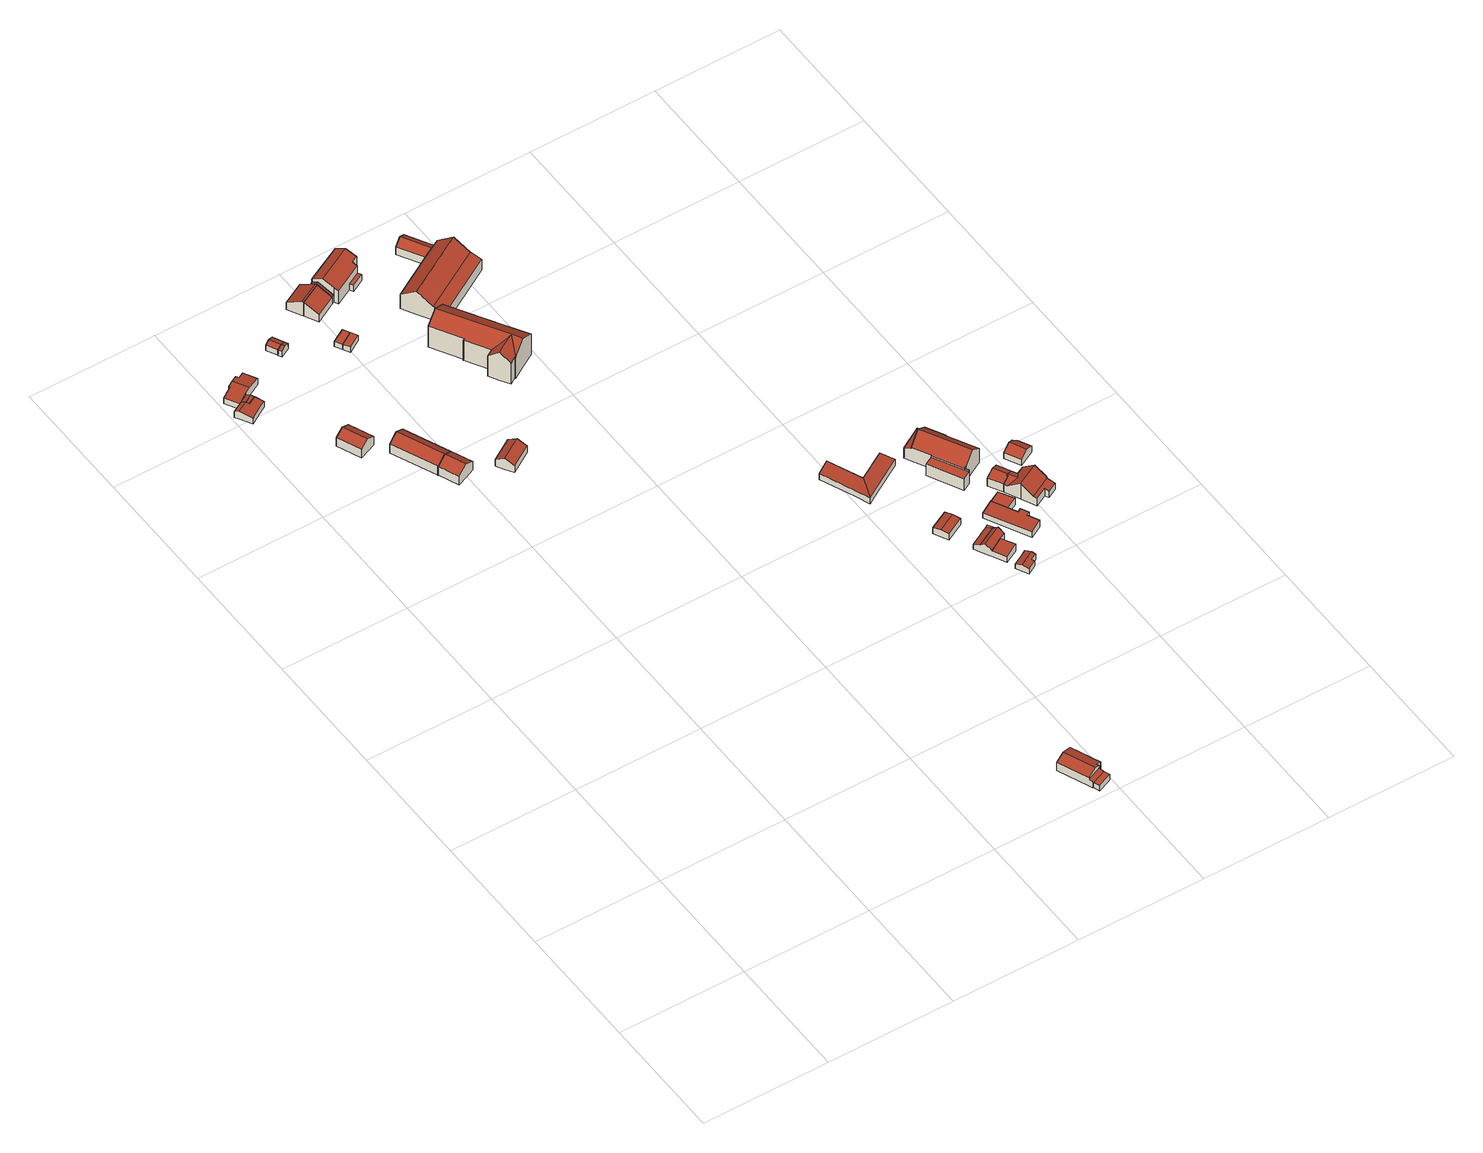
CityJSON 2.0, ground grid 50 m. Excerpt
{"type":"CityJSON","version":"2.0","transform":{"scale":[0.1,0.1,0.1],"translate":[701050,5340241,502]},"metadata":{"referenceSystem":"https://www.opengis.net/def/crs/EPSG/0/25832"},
"CityObjects":{
"building1":{"type":"Building","attributes":{"Gemeindeschluessel":"09184112","HoeheDach":"507.000","HoeheGrund":"503.490","Methode":"2000","NiedrigsteTraufeDesGebaeudes":"506.224","Geometrietyp2DReferenz":"3000","function":"31001_2000","roofType":"3100","measuredHeight":3.51},"geometry":[{"type":"Solid","lod":"2","boundaries":[[[[0,1,2,3,4,5]],[[6,7,8,9,10,11,4,3,2,12,13]],[[14,15,10,9]],[[1,16,12,2]],[[17,16,1,0,5,18,19,20]],[[5,4,11,10,15,18]],[[6,20,19,21,8,7]],[[18,15,14,21,19]],[[13,12,16,17,20,6]],[[21,14,9,8]]]],"semantics":{"surfaces":[{"type":"WallSurface"},{"type":"GroundSurface"},{"type":"RoofSurface","Dachneigung":"81.286","Dachorientierung":"150.487","Flaeche":"39.393","Z_MAX":"3.510","Z_MAX_ASL":"507.000","Z_MIN":"2.734","Z_MIN_ASL":"506.224"},{"type":"RoofSurface","Dachneigung":"69.631","Dachorientierung":"330.844","Flaeche":"9.308","Z_MAX":"3.510","Z_MAX_ASL":"507.000","Z_MIN":"2.807","Z_MIN_ASL":"506.297"}],"values":[[0,1,0,0,2,0,0,3,0,0]]}}]},
"building2":{"type":"Building","attributes":{"Gemeindeschluessel":"09184112","HoeheDach":"507.000","HoeheGrund":"503.500","Methode":"2000","NiedrigsteTraufeDesGebaeudes":"506.298","Geometrietyp2DReferenz":"3000","function":"51009_1610","roofType":"3100","measuredHeight":3.5},"geometry":[{"type":"Solid","lod":"2","boundaries":[[[[22,23,15,18]],[[23,22,1,2,24]],[[15,23,24,10]],[[25,18,15,10,26]],[[1,22,18,25]],[[1,25,26,2]],[[2,26,10,24]]]],"semantics":{"surfaces":[{"type":"RoofSurface","Dachneigung":"69.590","Dachorientierung":"330.492","Flaeche":"7.161","Z_MAX":"3.500","Z_MAX_ASL":"507.000","Z_MIN":"2.798","Z_MIN_ASL":"506.298"},{"type":"WallSurface"},{"type":"RoofSurface","Dachneigung":"80.491","Dachorientierung":"150.506","Flaeche":"4.680","Z_MAX":"3.500","Z_MAX_ASL":"507.000","Z_MIN":"3.278","Z_MIN_ASL":"506.778"},{"type":"GroundSurface"}],"values":[[0,1,1,1,2,1,3]]}}]},
"building3":{"type":"Building","attributes":{"Gemeindeschluessel":"09184112","HoeheDach":"507.250","HoeheGrund":"503.440","Methode":"2000","NiedrigsteTraufeDesGebaeudes":"506.029","Geometrietyp2DReferenz":"3000","function":"31001_2000","roofType":"3100","measuredHeight":3.81},"geometry":[{"type":"Solid","lod":"2","boundaries":[[[[27,28,29,30,31,32]],[[33,29,28,34]],[[29,33,35,36,37,30]],[[38,31,30,37,39,40,41,42]],[[38,42,43,44]],[[40,39,45,46]],[[37,36,47,48,45,39]],[[35,33,34,49]],[[41,40,46,50]],[[31,38,44,32]],[[32,44,43,50,46,45,48,47,49,34,28,27]],[[36,35,49,47]],[[42,41,50,43]]]],"semantics":{"surfaces":[{"type":"WallSurface"},{"type":"RoofSurface","Dachneigung":"80.390","Dachorientierung":"60.743","Flaeche":"34.858","Z_MAX":"3.810","Z_MAX_ASL":"507.250","Z_MIN":"2.845","Z_MIN_ASL":"506.285"},{"type":"RoofSurface","Dachneigung":"80.394","Dachorientierung":"240.722","Flaeche":"45.531","Z_MAX":"3.810","Z_MAX_ASL":"507.250","Z_MIN":"2.589","Z_MIN_ASL":"506.029"},{"type":"GroundSurface"}],"values":[[0,0,1,2,0,0,0,0,0,0,3,0,0]]}}]},
"building4":{"type":"Building","attributes":{"Gemeindeschluessel":"09184112","HoeheDach":"509.741","HoeheGrund":"503.780","Methode":"1000","NiedrigsteTraufeDesGebaeudes":"507.865","Geometrietyp2DReferenz":"3000","function":"31001_2000","roofType":"3100","measuredHeight":5.96},"geometry":[{"type":"Solid","lod":"2","boundaries":[[[[51,52,53,54]],[[54,53,55,56,57,58]],[[59,60,56,55,53,52]],[[61,60,59,62]],[[60,61,57,56]],[[58,57,61,62,51,54]],[[62,59,52,51]]]],"semantics":{"surfaces":[{"type":"WallSurface"},{"type":"GroundSurface"},{"type":"RoofSurface","Dachneigung":"62.174","Dachorientierung":"66.926","Flaeche":"40.491","Z_MAX":"5.961","Z_MAX_ASL":"509.741","Z_MIN":"4.085","Z_MIN_ASL":"507.865"},{"type":"RoofSurface","Dachneigung":"62.178","Dachorientierung":"246.929","Flaeche":"40.491","Z_MAX":"5.961","Z_MAX_ASL":"509.741","Z_MIN":"4.088","Z_MIN_ASL":"507.868"}],"values":[[0,1,0,2,0,0,3]]}}]},
"building5":{"type":"Building","attributes":{"Gemeindeschluessel":"09184112","HoeheDach":"510.353","HoeheGrund":"503.740","Methode":"1000","NiedrigsteTraufeDesGebaeudes":"507.998","Geometrietyp2DReferenz":"3000","function":"31001_2000","roofType":"3100","measuredHeight":6.61},"geometry":[{"type":"Solid","lod":"2","boundaries":[[[[63,64,65,66]],[[64,63,67,68]],[[69,70,71,72]],[[73,65,64,68,74,75]],[[74,76,77,75]],[[67,63,66,78,71,70]],[[76,69,72,77]],[[75,77,72,71,78,66,65,73]],[[76,74,68,67,70,69]]]],"semantics":{"surfaces":[{"type":"WallSurface"},{"type":"RoofSurface","Dachneigung":"59.938","Dachorientierung":"66.435","Flaeche":"89.053","Z_MAX":"6.613","Z_MAX_ASL":"510.353","Z_MIN":"4.268","Z_MIN_ASL":"508.008"},{"type":"GroundSurface"},{"type":"RoofSurface","Dachneigung":"59.939","Dachorientierung":"246.431","Flaeche":"87.755","Z_MAX":"6.613","Z_MAX_ASL":"510.353","Z_MIN":"4.258","Z_MIN_ASL":"507.998"}],"values":[[0,1,0,0,0,0,0,2,3]]}}]},
"building6":{"type":"Building","attributes":{"Gemeindeschluessel":"09184112","HoeheDach":"510.368","HoeheGrund":"503.950","Methode":"1000","NiedrigsteTraufeDesGebaeudes":"507.959","Geometrietyp2DReferenz":"3000","function":"31001_9998","roofType":"3100","measuredHeight":6.42},"geometry":[{"type":"Solid","lod":"2","boundaries":[[[[79,80,64,68,81]],[[82,83,79,81,84,85]],[[64,80,86,87]],[[68,64,87,88,89,74]],[[81,68,74,84]],[[80,79,83,86]],[[84,74,89,85]],[[85,89,88,87,86,83,82]]]],"semantics":{"surfaces":[{"type":"RoofSurface","Dachneigung":"59.597","Dachorientierung":"66.510","Flaeche":"40.103","Z_MAX":"6.418","Z_MAX_ASL":"510.368","Z_MIN":"4.009","Z_MIN_ASL":"507.959"},{"type":"WallSurface"},{"type":"RoofSurface","Dachneigung":"59.589","Dachorientierung":"246.514","Flaeche":"40.029","Z_MAX":"6.418","Z_MAX_ASL":"510.368","Z_MIN":"4.025","Z_MIN_ASL":"507.975"},{"type":"GroundSurface"}],"values":[[0,1,1,1,2,1,1,3]]}}]},
"building7":{"type":"Building","attributes":{"Gemeindeschluessel":"09184112","HoeheDach":"507.149","HoeheGrund":"503.860","Methode":"1000","NiedrigsteTraufeDesGebaeudes":"506.415","Geometrietyp2DReferenz":"3000","function":"31001_2000","roofType":"3100","measuredHeight":3.29},"geometry":[{"type":"Solid","lod":"2","boundaries":[[[[90,91,92,93,94,95]],[[96,92,91,97]],[[98,96,97,99,100,101]],[[94,101,100,95]],[[95,100,99,97,91,90]],[[92,96,98,93]],[[93,98,101,94]]]],"semantics":{"surfaces":[{"type":"WallSurface"},{"type":"GroundSurface"},{"type":"RoofSurface","Dachneigung":"70.859","Dachorientierung":"63.510","Flaeche":"10.297","Z_MAX":"3.289","Z_MAX_ASL":"507.149","Z_MIN":"2.555","Z_MIN_ASL":"506.415"},{"type":"RoofSurface","Dachneigung":"70.849","Dachorientierung":"243.518","Flaeche":"10.281","Z_MAX":"3.289","Z_MAX_ASL":"507.149","Z_MIN":"2.560","Z_MIN_ASL":"506.420"}],"values":[[0,0,0,0,1,2,3]]}}]},
"building8":{"type":"Building","attributes":{"Gemeindeschluessel":"09184112","HoeheDach":"507.124","HoeheGrund":"503.806","Methode":"1000","NiedrigsteTraufeDesGebaeudes":"506.430","Geometrietyp2DReferenz":"3000","function":"51009_1610","roofType":"3100","measuredHeight":3.32},"geometry":[{"type":"Solid","lod":"2","boundaries":[[[[92,102,103,104]],[[102,105,106,107,103]],[[94,93,92,104,108]],[[105,93,94,106]],[[102,92,93,105]],[[106,94,108,107]],[[104,103,107,108]]]],"semantics":{"surfaces":[{"type":"WallSurface"},{"type":"RoofSurface","Dachneigung":"71.704","Dachorientierung":"243.603","Flaeche":"3.352","Z_MAX":"3.318","Z_MAX_ASL":"507.124","Z_MIN":"2.627","Z_MIN_ASL":"506.433"},{"type":"RoofSurface","Dachneigung":"71.715","Dachorientierung":"63.602","Flaeche":"3.332","Z_MAX":"3.318","Z_MAX_ASL":"507.124","Z_MIN":"2.624","Z_MIN_ASL":"506.430"},{"type":"GroundSurface"}],"values":[[0,0,0,1,2,0,3]]}}]},
"building9":{"type":"Building","attributes":{"Gemeindeschluessel":"09184112","HoeheDach":"509.477","HoeheGrund":"504.260","Methode":"1000","NiedrigsteTraufeDesGebaeudes":"507.584","Geometrietyp2DReferenz":"3000","function":"31001_2000","roofType":"3100","measuredHeight":5.22},"geometry":[{"type":"Solid","lod":"2","boundaries":[[[[109,110,111,112,113,114]],[[115,116,111,110]],[[117,116,115,118]],[[114,119,118,115,110,109]],[[120,119,114,113]],[[120,113,112,111,116,117]],[[120,117,118,119]]]],"semantics":{"surfaces":[{"type":"GroundSurface"},{"type":"WallSurface"},{"type":"RoofSurface","Dachneigung":"61.693","Dachorientierung":"328.538","Flaeche":"40.016","Z_MAX":"5.217","Z_MAX_ASL":"509.477","Z_MIN":"3.324","Z_MIN_ASL":"507.584"},{"type":"RoofSurface","Dachneigung":"61.696","Dachorientierung":"148.542","Flaeche":"40.033","Z_MAX":"5.217","Z_MAX_ASL":"509.477","Z_MIN":"3.326","Z_MIN_ASL":"507.586"}],"values":[[0,1,2,1,1,1,3]]}}]},
"building10":{"type":"Building","attributes":{"Gemeindeschluessel":"09184112","HoeheDach":"506.658","HoeheGrund":"504.180","Methode":"1000","NiedrigsteTraufeDesGebaeudes":"506.658","Geometrietyp2DReferenz":"3000","function":"31001_2000","roofType":"1000","measuredHeight":2.48},"geometry":[{"type":"Solid","lod":"2","boundaries":[[[[121,122,123,124]],[[125,126,124,123]],[[127,121,124,126]],[[122,128,125,123]],[[127,128,122,121]],[[128,127,126,125]]]],"semantics":{"surfaces":[{"type":"WallSurface"},{"type":"GroundSurface"},{"type":"RoofSurface","Dachneigung":"90.000","Dachorientierung":"-1.000","Flaeche":"17.928","Z_MAX":"2.478","Z_MAX_ASL":"506.658","Z_MIN":"2.478","Z_MIN_ASL":"506.658"}],"values":[[0,1,0,0,2,0]]}}]},
"building11":{"type":"Building","attributes":{"Gemeindeschluessel":"09184112","HoeheDach":"506.655","HoeheGrund":"504.210","Methode":"1000","NiedrigsteTraufeDesGebaeudes":"506.655","Geometrietyp2DReferenz":"3000","function":"31001_2000","roofType":"1000","measuredHeight":2.44},"geometry":[{"type":"Solid","lod":"2","boundaries":[[[[129,127,121,130]],[[126,131,132,124]],[[121,127,126,124]],[[130,121,124,132]],[[129,130,132,131]],[[127,129,131,126]]]],"semantics":{"surfaces":[{"type":"RoofSurface","Dachneigung":"90.000","Dachorientierung":"-1.000","Flaeche":"17.961","Z_MAX":"2.445","Z_MAX_ASL":"506.655","Z_MIN":"2.445","Z_MIN_ASL":"506.655"},{"type":"GroundSurface"},{"type":"WallSurface"}],"values":[[0,1,2,2,2,2]]}}]},
"building12":{"type":"Building","attributes":{"Gemeindeschluessel":"09184112","HoeheDach":"510.403","HoeheGrund":"505.050","Methode":"2000","NiedrigsteTraufeDesGebaeudes":"507.675","Geometrietyp2DReferenz":"3000","function":"31001_2000","roofType":"3100","measuredHeight":5.35},"geometry":[{"type":"Solid","lod":"2","boundaries":[[[[133,134,135,136,137,138,139,140,141]],[[142,141,140,143,144,145,146]],[[147,148,149,150,151,152,153,154,155,142,146,145,156,157,158,159]],[[160,161,135,134,162]],[[163,164,165,166,167,168]],[[166,165,158,157]],[[153,162,134,133,155,154]],[[133,141,142,155]],[[167,166,157,156,145,144]],[[139,138,163,168,143,140]],[[161,151,150,149,136,135]],[[165,164,159,158]],[[137,136,149,148]],[[168,167,144,143]],[[138,137,148,147,159,164,163]],[[152,151,161,160,162,153]]]],"semantics":{"surfaces":[{"type":"RoofSurface","Dachneigung":"68.960","Dachorientierung":"157.033","Flaeche":"12.001","Z_MAX":"3.326","Z_MAX_ASL":"508.376","Z_MIN":"2.625","Z_MIN_ASL":"507.675"},{"type":"WallSurface"},{"type":"GroundSurface"},{"type":"RoofSurface","Dachneigung":"89.838","Dachorientierung":"337.258","Flaeche":"14.849","Z_MAX":"2.632","Z_MAX_ASL":"507.682","Z_MIN":"2.625","Z_MIN_ASL":"507.675"},{"type":"RoofSurface","Dachneigung":"69.804","Dachorientierung":"67.522","Flaeche":"54.775","Z_MAX":"5.353","Z_MAX_ASL":"510.403","Z_MIN":"3.841","Z_MIN_ASL":"508.891"},{"type":"RoofSurface","Dachneigung":"69.811","Dachorientierung":"247.515","Flaeche":"56.495","Z_MAX":"5.353","Z_MAX_ASL":"510.403","Z_MIN":"3.829","Z_MIN_ASL":"508.879"}],"values":[[0,1,2,3,4,1,1,1,1,1,1,1,1,5,1,1]]}}]},
"building13":{"type":"Building","attributes":{"Gemeindeschluessel":"09184112","HoeheDach":"510.749","HoeheGrund":"503.890","Methode":"2000","NiedrigsteTraufeDesGebaeudes":"507.330","Geometrietyp2DReferenz":"3000","function":"31001_2000","roofType":"3100","measuredHeight":6.86},"geometry":[{"type":"Solid","lod":"2","boundaries":[[[[169,170,171,172,173,174]],[[175,172,171,176]],[[173,172,175,177,178]],[[174,179,180,169]],[[181,182,176,171,170,169,180]],[[180,179,178,177,182,181]],[[177,175,176,182]],[[174,173,178,179]]]],"semantics":{"surfaces":[{"type":"WallSurface"},{"type":"RoofSurface","Dachneigung":"60.849","Dachorientierung":"332.904","Flaeche":"64.835","Z_MAX":"6.859","Z_MAX_ASL":"510.749","Z_MIN":"3.440","Z_MIN_ASL":"507.330"},{"type":"GroundSurface"},{"type":"RoofSurface","Dachneigung":"61.473","Dachorientierung":"152.908","Flaeche":"4.179","Z_MAX":"6.859","Z_MAX_ASL":"510.749","Z_MIN":"6.634","Z_MIN_ASL":"510.524"}],"values":[[0,0,1,0,2,0,0,3]]}}]},
"building14":{"type":"Building","attributes":{"Gemeindeschluessel":"09184112","HoeheDach":"510.521","HoeheGrund":"504.050","Methode":"1000","NiedrigsteTraufeDesGebaeudes":"507.265","Geometrietyp2DReferenz":"3000","function":"51009_1610","roofType":"2100","measuredHeight":6.47},"geometry":[{"type":"Solid","lod":"2","boundaries":[[[[174,183,184,185]],[[186,179,187,188]],[[183,186,188,184]],[[179,174,185,187]],[[185,184,188,187]],[[183,174,179,186]]]],"semantics":{"surfaces":[{"type":"WallSurface"},{"type":"GroundSurface"},{"type":"RoofSurface","Dachneigung":"61.031","Dachorientierung":"152.720","Flaeche":"61.054","Z_MAX":"6.471","Z_MAX_ASL":"510.521","Z_MIN":"3.215","Z_MIN_ASL":"507.265"}],"values":[[0,0,0,0,1,2]]}}]},
"building15":{"type":"Building","attributes":{"Gemeindeschluessel":"09184112","HoeheDach":"510.750","HoeheGrund":"504.130","Methode":"2000","NiedrigsteTraufeDesGebaeudes":"507.353","Geometrietyp2DReferenz":"3000","function":"51009_1610","roofType":"3100","measuredHeight":6.62},"geometry":[{"type":"Solid","lod":"2","boundaries":[[[[189,190,172,191,185]],[[192,193,194,195,196]],[[195,184,185,191,196]],[[172,192,196,191]],[[197,189,185,184]],[[194,197,184,195]],[[193,192,172,190]],[[197,194,193,190,189]]]],"semantics":{"surfaces":[{"type":"WallSurface"},{"type":"GroundSurface"},{"type":"RoofSurface","Dachneigung":"60.833","Dachorientierung":"332.253","Flaeche":"2.593","Z_MAX":"6.620","Z_MAX_ASL":"510.750","Z_MIN":"5.430","Z_MIN_ASL":"509.560"},{"type":"RoofSurface","Dachneigung":"60.843","Dachorientierung":"152.240","Flaeche":"7.210","Z_MAX":"6.620","Z_MAX_ASL":"510.750","Z_MIN":"3.223","Z_MIN_ASL":"507.353"}],"values":[[0,0,1,0,0,0,2,3]]}}]},
"building16":{"type":"Building","attributes":{"Gemeindeschluessel":"09184112","HoeheDach":"513.050","HoeheGrund":"504.140","Methode":"2000","NiedrigsteTraufeDesGebaeudes":"506.960","Geometrietyp2DReferenz":"3000","function":"31001_1000","roofType":"3100","measuredHeight":8.91},"address":[{"country":"Germany","locality":"Aschheim","thoroughfareName":"Mühlenstraße 4"}],"geometry":[{"type":"Solid","lod":"2","boundaries":[[[[198,199,200,201]],[[199,198,202,203]],[[199,203,204,200]],[[205,206,207,208,209,195,210,196,211,212,201,200,204,213,214]],[[203,215,216,213,204]],[[217,218,207,206]],[[219,217,206,205,214,220,221]],[[222,215,203,202]],[[223,222,202,212,211]],[[224,223,211,196]],[[216,220,214,213]],[[195,225,226,224,196,210]],[[208,227,219,221,228,229,209]],[[229,228,221,220,216,215,226,225]],[[229,225,195,209]],[[202,198,201,212]],[[215,222,223,224,226]],[[218,227,208,207]],[[217,219,227,218]]]],"semantics":{"surfaces":[{"type":"WallSurface"},{"type":"RoofSurface","Dachneigung":"83.828","Dachorientierung":"64.740","Flaeche":"3.142","Z_MAX":"3.674","Z_MAX_ASL":"507.814","Z_MIN":"3.499","Z_MIN_ASL":"507.639"},{"type":"GroundSurface"},{"type":"RoofSurface","Dachneigung":"65.874","Dachorientierung":"154.912","Flaeche":"97.926","Z_MAX":"8.910","Z_MAX_ASL":"513.050","Z_MIN":"6.250","Z_MIN_ASL":"510.390"},{"type":"RoofSurface","Dachneigung":"63.546","Dachorientierung":"334.912","Flaeche":"71.948","Z_MAX":"8.910","Z_MAX_ASL":"513.050","Z_MIN":"6.895","Z_MIN_ASL":"511.035"},{"type":"RoofSurface","Dachneigung":"90.0","Dachorientierung":"-1.000","Flaeche":"9.806","Z_MAX":"2.820","Z_MAX_ASL":"506.960","Z_MIN":"2.820","Z_MIN_ASL":"506.960"}],"values":[[0,1,0,2,0,0,0,0,0,0,0,0,0,3,0,0,4,0,5]]}}]},
"building17":{"type":"Building","attributes":{"Gemeindeschluessel":"09184112","HoeheDach":"517.300","HoeheGrund":"503.843","Methode":"2000","NiedrigsteTraufeDesGebaeudes":"513.511","Geometrietyp2DReferenz":"3000","function":"31001_9998","roofType":"3100","measuredHeight":13.46},"address":[{"country":"Germany","locality":"Aschheim","thoroughfareName":"Mühlenstraße 3"}],"geometry":[{"type":"Solid","lod":"2","boundaries":[[[[230,231,232,233]],[[234,235,230,236,237]],[[238,239,240,235,234,237,241]],[[231,242,243,232]],[[244,245,246,247]],[[242,248,249,243]],[[250,251,252,253,240,254]],[[240,239,255,254]],[[256,255,239,238,241,257]],[[258,259,252,251,260,261,262,246,245,263]],[[250,254,255,256,257,264,265,233,232,243,249,266,267,268,247,246,262,261,260,251]],[[269,244,247,268]],[[257,241,237,236,265,264]],[[270,269,268,267,266,271]],[[230,233,265,236]],[[242,231,230,235,240,253,272,273,270,271,248]],[[248,271,266,249]],[[272,253,252,259,258,263,245,244,269,270,273]]]],"semantics":{"surfaces":[{"type":"WallSurface"},{"type":"RoofSurface","Dachneigung":"51.007","Dachorientierung":"329.124","Flaeche":"33.532","Z_MAX":"13.247","Z_MAX_ASL":"517.090","Z_MIN":"9.678","Z_MIN_ASL":"513.521"},{"type":"RoofSurface","Dachneigung":"51.009","Dachorientierung":"149.119","Flaeche":"32.411","Z_MAX":"13.247","Z_MAX_ASL":"517.090","Z_MIN":"9.678","Z_MIN_ASL":"513.521"},{"type":"GroundSurface"},{"type":"RoofSurface","Dachneigung":"57.887","Dachorientierung":"239.164","Flaeche":"191.379","Z_MAX":"13.457","Z_MAX_ASL":"517.300","Z_MIN":"9.670","Z_MIN_ASL":"513.513"},{"type":"RoofSurface","Dachneigung":"57.877","Dachorientierung":"59.151","Flaeche":"230.082","Z_MAX":"13.457","Z_MAX_ASL":"517.300","Z_MIN":"9.668","Z_MIN_ASL":"513.511"}],"values":[[0,1,2,0,0,0,0,0,0,0,3,0,0,0,0,4,0,5]]}}]},
"building18":{"type":"Building","attributes":{"Gemeindeschluessel":"09184112","HoeheDach":"515.119","HoeheGrund":"504.110","Methode":"2000","NiedrigsteTraufeDesGebaeudes":"509.076","Geometrietyp2DReferenz":"3000","function":"31001_2000","roofType":"3100","measuredHeight":11.01},"geometry":[{"type":"Solid","lod":"2","boundaries":[[[[274,275,276,277,278,279,280,281]],[[282,283,284,285]],[[280,279,286,287,288]],[[289,290,291,292,293,294,295,278,277,276,275,285,284]],[[281,280,288,296]],[[283,297,289,284]],[[292,291,298,296,288,287,294,293]],[[297,299,290,289]],[[286,279,278,295]],[[287,286,295,294]],[[299,297,283,282,274,281,296,298]],[[299,298,291,290]],[[274,282,285,275]]]],"semantics":{"surfaces":[{"type":"WallSurface"},{"type":"RoofSurface","Dachneigung":"54.254","Dachorientierung":"330.181","Flaeche":"205.883","Z_MAX":"11.009","Z_MAX_ASL":"515.119","Z_MIN":"6.646","Z_MIN_ASL":"510.756"},{"type":"GroundSurface"},{"type":"RoofSurface","Dachneigung":"54.260","Dachorientierung":"150.183","Flaeche":"207.099","Z_MAX":"11.009","Z_MAX_ASL":"515.119","Z_MIN":"6.646","Z_MIN_ASL":"510.756"},{"type":"RoofSurface","Dachneigung":"69.216","Dachorientierung":"150.181","Flaeche":"129.873","Z_MAX":"6.646","Z_MAX_ASL":"510.756","Z_MIN":"4.966","Z_MIN_ASL":"509.076"}],"values":[[0,0,1,2,3,0,0,0,0,0,4,0,0]]}}]},
"building19":{"type":"Building","attributes":{"Gemeindeschluessel":"09184112","HoeheDach":"509.730","HoeheGrund":"504.110","Methode":"2000","NiedrigsteTraufeDesGebaeudes":"507.831","Geometrietyp2DReferenz":"3000","function":"31001_2000","roofType":"3100","measuredHeight":5.62},"geometry":[{"type":"Solid","lod":"2","boundaries":[[[[300,301,302,303,304,305]],[[306,307,278,301,300,305,308,295]],[[308,309,310,295]],[[304,303,311,312,310,309]],[[306,295,310,312,311,313,278,307]],[[301,278,313,311,303,302]],[[305,304,309,308]]]],"semantics":{"surfaces":[{"type":"RoofSurface","Dachneigung":"58.249","Dachorientierung":"59.977","Flaeche":"44.360","Z_MAX":"5.620","Z_MAX_ASL":"509.730","Z_MIN":"3.721","Z_MIN_ASL":"507.831"},{"type":"WallSurface"},{"type":"GroundSurface"},{"type":"RoofSurface","Dachneigung":"58.260","Dachorientierung":"239.975","Flaeche":"44.200","Z_MAX":"5.620","Z_MAX_ASL":"509.730","Z_MIN":"3.721","Z_MIN_ASL":"507.831"}],"values":[[0,1,1,1,2,1,3]]}}]},
"building20":{"type":"Building","attributes":{"Gemeindeschluessel":"09184112","HoeheDach":"508.684","HoeheGrund":"505.180","Methode":"1000","NiedrigsteTraufeDesGebaeudes":"508.098","Geometrietyp2DReferenz":"3000","function":"31001_2000","roofType":"3100","measuredHeight":3.5},"geometry":[{"type":"Solid","lod":"2","boundaries":[[[[314,315,316,317]],[[314,317,318,319,320,321]],[[316,315,322,323,324,325]],[[314,321,322,315]],[[323,320,319,324]],[[325,324,319,318,317,316]],[[321,320,323,322]]]],"semantics":{"surfaces":[{"type":"WallSurface"},{"type":"RoofSurface","Dachneigung":"79.272","Dachorientierung":"152.951","Flaeche":"25.291","Z_MAX":"3.504","Z_MAX_ASL":"508.684","Z_MIN":"2.918","Z_MIN_ASL":"508.098"},{"type":"GroundSurface"},{"type":"RoofSurface","Dachneigung":"79.272","Dachorientierung":"332.964","Flaeche":"25.415","Z_MAX":"3.504","Z_MAX_ASL":"508.684","Z_MIN":"2.922","Z_MIN_ASL":"508.102"}],"values":[[0,0,0,1,0,2,3]]}}]},
"building21":{"type":"Building","attributes":{"Gemeindeschluessel":"09184112","HoeheDach":"506.008","HoeheGrund":"502.710","Methode":"2000","NiedrigsteTraufeDesGebaeudes":"505.514","Geometrietyp2DReferenz":"3000","function":"51009_1610","roofType":"1000","measuredHeight":3.3},"geometry":[{"type":"Solid","lod":"2","boundaries":[[[[326,327,328,329,330]],[[329,328,331,332]],[[333,331,328,327]],[[334,335,332,331,333,336,337,338]],[[339,340,327,326,341]],[[338,337,339,341,326,334]],[[340,339,337,336]],[[340,336,333,327]],[[334,326,330,329,332,335]]]],"semantics":{"surfaces":[{"type":"RoofSurface","Dachneigung":"85.119","Dachorientierung":"247.292","Flaeche":"100.422","Z_MAX":"3.298","Z_MAX_ASL":"506.008","Z_MIN":"2.804","Z_MIN_ASL":"505.514"},{"type":"WallSurface"},{"type":"GroundSurface"},{"type":"RoofSurface","Dachneigung":"85.132","Dachorientierung":"149.324","Flaeche":"93.207","Z_MAX":"3.296","Z_MAX_ASL":"506.006","Z_MIN":"2.804","Z_MIN_ASL":"505.514"}],"values":[[0,1,1,2,3,1,1,1,1]]}}]},
"building22":{"type":"Building","attributes":{"Gemeindeschluessel":"09184112","HoeheDach":"510.140","HoeheGrund":"505.290","Methode":"2000","NiedrigsteTraufeDesGebaeudes":"507.660","Geometrietyp2DReferenz":"3000","function":"31001_1000","roofType":"3100","measuredHeight":4.85},"address":[{"country":"Germany","locality":"Aschheim","thoroughfareName":"Mühlenstraße 2"}],"geometry":[{"type":"Solid","lod":"2","boundaries":[[[[342,343,344,345,346,347,348]],[[348,349,342]],[[350,351,352,353]],[[352,351,354,355,356,357]],[[358,359,360,361,362,356,355,354,363,364,365,366,367]],[[368,369,370,371]],[[370,352,357,371]],[[372,373,359,358]],[[350,353,364,363]],[[366,365,364,353,370,369,346,345]],[[370,353,352]],[[372,374,342,349,373]],[[346,369,368,347]],[[374,343,342]],[[351,350,363,354]],[[361,360,359,373,349,348,347,368,371,357,356,362]],[[345,344,367,366]],[[358,367,344,343,374,372]]]],"semantics":{"surfaces":[{"type":"RoofSurface","Dachneigung":"51.935","Dachorientierung":"154.351","Flaeche":"27.075","Z_MAX":"4.850","Z_MAX_ASL":"510.140","Z_MIN":"2.940","Z_MIN_ASL":"508.230"},{"type":"WallSurface"},{"type":"RoofSurface","Dachneigung":"90.0","Dachorientierung":"-1.000","Flaeche":"3.396","Z_MAX":"2.370","Z_MAX_ASL":"507.660","Z_MIN":"2.370","Z_MIN_ASL":"507.660"},{"type":"GroundSurface"},{"type":"RoofSurface","Dachneigung":"71.512","Dachorientierung":"334.351","Flaeche":"25.723","Z_MAX":"3.340","Z_MAX_ASL":"508.630","Z_MIN":"2.417","Z_MIN_ASL":"507.707"},{"type":"RoofSurface","Dachneigung":"84.349","Dachorientierung":"243.894","Flaeche":"33.869","Z_MAX":"3.202","Z_MAX_ASL":"508.492","Z_MIN":"2.616","Z_MIN_ASL":"507.906"},{"type":"RoofSurface","Dachneigung":"53.521","Dachorientierung":"334.351","Flaeche":"20.911","Z_MAX":"4.850","Z_MAX_ASL":"510.140","Z_MIN":"3.440","Z_MIN_ASL":"508.730"}],"values":[[0,1,2,1,3,1,4,1,1,1,1,5,6,1,1,1,1,1]]}}]},
"building23":{"type":"Building","attributes":{"Gemeindeschluessel":"09184112","HoeheDach":"508.224","HoeheGrund":"505.224","Methode":"1000","NiedrigsteTraufeDesGebaeudes":"507.505","Geometrietyp2DReferenz":"3000","function":"31001_2000","roofType":"3100","measuredHeight":3,"storeysAboveGround":1},"geometry":[{"type":"Solid","lod":"2","boundaries":[[[[375,376,377,378,379,380,381,382]],[[383,384,385,381,380]],[[386,387,378,377]],[[388,386,377,376]],[[389,385,384,388,390]],[[389,390,375,382]],[[391,383,380,379]],[[390,388,376,375]],[[387,391,379,378]],[[391,387,386,388,384,383]],[[385,389,382,381]]]],"semantics":{"surfaces":[{"type":"GroundSurface"},{"type":"WallSurface"},{"type":"RoofSurface","Dachneigung":"74.853","Dachorientierung":"331.864","Flaeche":"18.457","Z_MAX":"3.000","Z_MAX_ASL":"508.224","Z_MIN":"2.282","Z_MIN_ASL":"507.505"},{"type":"RoofSurface","Dachneigung":"74.853","Dachorientierung":"151.864","Flaeche":"15.222","Z_MAX":"3.000","Z_MAX_ASL":"508.224","Z_MIN":"2.300","Z_MIN_ASL":"507.523"}],"values":[[0,1,1,1,2,1,1,1,1,3,1]]}}]},
"building24":{"type":"Building","attributes":{"Gemeindeschluessel":"09184112","HoeheDach":"508.117","HoeheGrund":"504.820","Methode":"2000","NiedrigsteTraufeDesGebaeudes":"507.370","Geometrietyp2DReferenz":"3000","function":"31001_2000","roofType":"1000","measuredHeight":3.3},"geometry":[{"type":"Solid","lod":"2","boundaries":[[[[392,393,394,395]],[[396,397,398,399,400,401,395,394,402,403]],[[404,405,400,399]],[[406,404,399,398]],[[407,408,396,403]],[[409,407,403,402]],[[393,409,402,394]],[[405,410,401,400]],[[410,392,395,401]],[[411,406,398,397,396,408]],[[409,393,392,410,405,404,406,411,408,407]]]],"semantics":{"surfaces":[{"type":"WallSurface"},{"type":"GroundSurface"},{"type":"RoofSurface","Dachneigung":"83.882","Dachorientierung":"242.113","Flaeche":"108.506","Z_MAX":"3.297","Z_MAX_ASL":"508.117","Z_MIN":"2.550","Z_MIN_ASL":"507.370"}],"values":[[0,1,0,0,0,0,0,0,0,0,2]]}}]},
"building25":{"type":"Building","attributes":{"Gemeindeschluessel":"09184112","HoeheDach":"507.859","HoeheGrund":"504.650","Methode":"2000","NiedrigsteTraufeDesGebaeudes":"507.661","Geometrietyp2DReferenz":"3000","function":"31001_2000","roofType":"1000","measuredHeight":3.21},"geometry":[{"type":"Solid","lod":"2","boundaries":[[[[412,413,414,415]],[[416,417,418,419]],[[417,412,415,418]],[[415,414,419,418]],[[413,416,419,414]],[[413,412,417,416]]]],"semantics":{"surfaces":[{"type":"WallSurface"},{"type":"GroundSurface"},{"type":"RoofSurface","Dachneigung":"88.270","Dachorientierung":"332.378","Flaeche":"32.598","Z_MAX":"3.209","Z_MAX_ASL":"507.859","Z_MIN":"3.011","Z_MIN_ASL":"507.661"}],"values":[[0,0,0,1,0,2]]}}]},
"building26":{"type":"Building","attributes":{"Gemeindeschluessel":"09184112","HoeheDach":"513.860","HoeheGrund":"503.531","Methode":"2000","NiedrigsteTraufeDesGebaeudes":"508.334","Geometrietyp2DReferenz":"3000","function":"31001_9998","roofType":"3100","measuredHeight":10.33},"address":[{"country":"Germany","locality":"Aschheim","thoroughfareName":"Mühlenstraße 1a"}],"geometry":[{"type":"Solid","lod":"2","boundaries":[[[[420,421,422,423]],[[424,425,426,427]],[[425,428,429,426]],[[430,427,426,429,431,432,433,434,435,436,437,438,439,440,441,442,443]],[[444,445,446,447,448]],[[449,424,427,430]],[[447,446,438,437]],[[450,451,441,440]],[[440,439,438,446,445,452,450]],[[423,422,433,432]],[[453,454,421,420]],[[455,451,450,452,456,457]],[[421,454,458,435,434,433,422]],[[451,455,442,441]],[[456,452,445,444,448,459]],[[443,442,455,457,449,430]],[[454,453,428,425,424,449,457,456,459,458]],[[431,429,428,453,420,423,432]],[[435,458,459,448,447,437,436]]]],"semantics":{"surfaces":[{"type":"RoofSurface","Dachneigung":"90.000","Dachorientierung":"-1.000","Flaeche":"50.953","Z_MAX":"5.554","Z_MAX_ASL":"509.085","Z_MIN":"5.554","Z_MIN_ASL":"509.085"},{"type":"WallSurface"},{"type":"GroundSurface"},{"type":"RoofSurface","Dachneigung":"69.044","Dachorientierung":"329.335","Flaeche":"29.807","Z_MAX":"5.849","Z_MAX_ASL":"509.380","Z_MIN":"4.803","Z_MIN_ASL":"508.334"},{"type":"RoofSurface","Dachneigung":"52.577","Dachorientierung":"61.558","Flaeche":"126.274","Z_MAX":"10.329","Z_MAX_ASL":"513.860","Z_MIN":"6.424","Z_MIN_ASL":"509.955"},{"type":"RoofSurface","Dachneigung":"52.581","Dachorientierung":"241.557","Flaeche":"134.214","Z_MAX":"10.329","Z_MAX_ASL":"513.860","Z_MIN":"6.269","Z_MIN_ASL":"509.800"}],"values":[[0,1,1,2,3,1,1,1,1,1,1,4,1,1,1,1,5,1,1]]}}]},
"building27":{"type":"Building","attributes":{"Gemeindeschluessel":"09184112","HoeheDach":"510.486","HoeheGrund":"505.280","Methode":"2000","NiedrigsteTraufeDesGebaeudes":"509.099","Geometrietyp2DReferenz":"3000","function":"31001_2000","roofType":"3100","measuredHeight":5.21,"storeysAboveGround":1},"geometry":[{"type":"Solid","lod":"2","boundaries":[[[[460,461,462,463]],[[461,460,464,465,466,467]],[[467,466,468,469]],[[470,471,472,473]],[[461,467,469,462]],[[474,472,471,464,460,463]],[[471,470,465,464]],[[465,470,473,475,468,466]],[[463,462,469,468,475,473,472,474]]]],"semantics":{"surfaces":[{"type":"WallSurface"},{"type":"RoofSurface","Dachneigung":"69.401","Dachorientierung":"242.527","Flaeche":"23.844","Z_MAX":"5.206","Z_MAX_ASL":"510.486","Z_MIN":"3.819","Z_MIN_ASL":"509.099"},{"type":"RoofSurface","Dachneigung":"69.408","Dachorientierung":"62.525","Flaeche":"15.573","Z_MAX":"5.206","Z_MAX_ASL":"510.486","Z_MIN":"4.237","Z_MIN_ASL":"509.517"},{"type":"GroundSurface"}],"values":[[0,1,0,0,0,0,2,0,3]]}}]},
"building28":{"type":"Building","attributes":{"Gemeindeschluessel":"09184112","HoeheDach":"512.680","HoeheGrund":"505.255","Methode":"2000","NiedrigsteTraufeDesGebaeudes":"508.122","Geometrietyp2DReferenz":"3000","function":"31001_1000","roofType":"3100","measuredHeight":7.42,"storeysAboveGround":2},"address":[{"country":"Germany","locality":"Aschheim","thoroughfareName":"Mühlenstraße 1"}],"geometry":[{"type":"Solid","lod":"2","boundaries":[[[[476,477,478,479]],[[480,460,481,471,482]],[[483,484,485,486]],[[487,488,482,471,489]],[[490,491,492,480,482,488,487,493,479,478,494,495,486,485,496]],[[494,497,498,499,495]],[[485,484,500,496]],[[481,460,461,467,501,502]],[[499,483,486,495]],[[503,489,471,481,502]],[[504,500,484,483,499,498]],[[505,493,487,489,503]],[[502,501,506,507,505,503]],[[467,461,492,491]],[[498,497,477,476,507,506,504]],[[493,505,507,476,479]],[[506,501,467,491,490]],[[506,490,496,500,504]],[[477,497,494,478]],[[461,460,480,492]]]],"semantics":{"surfaces":[{"type":"WallSurface"},{"type":"GroundSurface"},{"type":"RoofSurface","Dachneigung":"69.802","Dachorientierung":"242.753","Flaeche":"9.719","Z_MAX":"5.225","Z_MAX_ASL":"510.480","Z_MIN":"3.874","Z_MIN_ASL":"509.129"},{"type":"RoofSurface","Dachneigung":"69.790","Dachorientierung":"62.753","Flaeche":"8.693","Z_MAX":"5.225","Z_MAX_ASL":"510.480","Z_MIN":"4.213","Z_MIN_ASL":"509.467"},{"type":"RoofSurface","Dachneigung":"72.061","Dachorientierung":"152.231","Flaeche":"21.009","Z_MAX":"3.856","Z_MAX_ASL":"509.110","Z_MIN":"2.867","Z_MIN_ASL":"508.122"},{"type":"RoofSurface","Dachneigung":"54.468","Dachorientierung":"332.289","Flaeche":"48.933","Z_MAX":"7.425","Z_MAX_ASL":"512.680","Z_MIN":"3.875","Z_MIN_ASL":"509.130"},{"type":"RoofSurface","Dachneigung":"54.469","Dachorientierung":"152.260","Flaeche":"59.390","Z_MAX":"7.425","Z_MAX_ASL":"512.680","Z_MIN":"3.855","Z_MIN_ASL":"509.110"}],"values":[[0,0,0,0,1,0,0,2,0,3,4,0,5,0,6,0,0,0,0,0]]}}]},
"building29":{"type":"Building","attributes":{"Gemeindeschluessel":"09184112","HoeheDach":"510.240","HoeheGrund":"505.640","Methode":"1000","NiedrigsteTraufeDesGebaeudes":"508.534","Geometrietyp2DReferenz":"3000","function":"31001_2000","roofType":"3100","measuredHeight":4.6,"storeysAboveGround":1},"geometry":[{"type":"Solid","lod":"2","boundaries":[[[[508,509,510,511]],[[512,513,514,515]],[[512,515,516,517]],[[511,510,517,516,518]],[[509,513,512,517,510]],[[519,508,511,518]],[[515,514,519,518,516]],[[508,519,514,513,509]]]],"semantics":{"surfaces":[{"type":"WallSurface"},{"type":"RoofSurface","Dachneigung":"63.962","Dachorientierung":"242.486","Flaeche":"26.205","Z_MAX":"4.600","Z_MAX_ASL":"510.240","Z_MIN":"2.898","Z_MIN_ASL":"508.538"},{"type":"GroundSurface"},{"type":"RoofSurface","Dachneigung":"63.962","Dachorientierung":"62.486","Flaeche":"25.249","Z_MAX":"4.600","Z_MAX_ASL":"510.240","Z_MIN":"2.894","Z_MIN_ASL":"508.534"}],"values":[[0,1,0,2,0,0,0,3]]}}]}
},
"vertices":[
[72,3037,48],[99,3051,48],[99,3051,15],[72,3037,15],[67,3034,15],[67,3034,48],[42,2976,15],[17,3021,15],[8,3036,15],[44,3056,15],[51,3061,15],[61,3045,15],[117,3020,15],[91,3005,15],[44,3056,44],[51,3061,43],[117,3020,42],[91,3005,42],[61,3045,50],[17,3021,50],[42,2976,42],[8,3036,44],
[92,3063,50],[83,3078,43],[83,3078,15],[67,3035,48],[67,3035,15],
[107,3091,14],[156,3117,14],[156,3117,43],[107,3091,52],[83,3079,48],[83,3079,14],[130,3167,43],[130,3167,14],[105,3153,48],[99,3163,48],[75,3149,52],[51,3061,42],[54,3138,48],[56,3133,48],[14,3109,40],[44,3056,40],[44,3056,14],[51,3061,14],[54,3138,14],[56,3133,14],[99,3163,14],[75,3149,14],[105,3153,14],[14,3109,14],
[253,2644,59],[214,2737,59],[214,2737,18],[253,2644,18],[247,2750,18],[279,2764,18],[319,2672,18],[286,2658,18],[247,2750,77],[279,2764,59],[319,2672,59],[286,2658,77],
[417,2644,60],[493,2469,60],[493,2469,17],[417,2644,17],[380,2628,84],[456,2453,84],[419,2439,60],[343,2612,60],[343,2612,17],[419,2439,17],[456,2453,17],[419,2437,60],[419,2437,17],[418,2438,60],[418,2438,17],[380,2628,17],
[527,2392,60],[494,2470,60],[490,2376,84],[490,2376,19],[527,2392,19],[452,2360,60],[452,2360,19],[494,2470,19],[493,2469,19],[456,2453,19],[419,2437,19],
[303,3197,19],[322,3207,19],[322,3207,44],[303,3197,51],[284,3188,44],[284,3188,19],[301,3248,44],[301,3248,19],[282,3239,51],[282,3239,19],[263,3229,19],[263,3229,44],
[328,3193,44],[328,3193,18],[322,3207,18],[310,3184,51],[291,3174,44],[291,3174,18],[284,3188,18],
[615,2332,23],[596,2362,23],[682,2414,23],[700,2384,23],[719,2354,23],[633,2302,23],[596,2362,56],[682,2414,56],[700,2384,75],[615,2332,75],[633,2302,56],[719,2354,56],
[475,3087,47],[459,3113,47],[459,3113,22],[475,3087,22],[511,3143,22],[526,3118,22],[526,3118,47],[511,3143,47],
[541,3092,47],[490,3061,47],[541,3092,22],[490,3061,22],
[1417,31,57],[1418,30,57],[1473,53,57],[1472,55,58],[1472,56,58],[1466,70,64],[1447,62,64],[1410,46,64],[1416,31,57],[1416,31,31],[1410,46,69],[1360,165,69],[1360,165,31],[1410,46,31],[1466,70,31],[1472,56,31],[1472,55,31],[1473,53,31],[1482,30,31],[1470,25,31],[1427,7,31],[1418,30,31],[1417,31,31],[1398,181,31],[1436,197,31],[1482,85,31],[1463,78,31],[1470,25,57],[1482,30,57],[1427,7,57],[1466,70,76],[1463,78,76],[1482,85,69],[1436,197,69],[1398,181,84],[1447,62,84],
[536,3330,19],[534,3334,19],[525,3352,19],[525,3352,76],[534,3334,87],[536,3330,85],[506,3388,53],[506,3388,19],[424,3346,53],[452,3292,87],[454,3288,85],[454,3288,19],[452,3292,19],[424,3346,19],
[563,3279,53],[563,3279,21],[536,3330,21],[482,3236,53],[454,3288,21],[482,3236,21],
[536,3330,86],[535,3333,88],[525,3352,21],[534,3357,76],[544,3338,88],[572,3284,54],[572,3284,21],[534,3357,21],[563,3279,54],
[700,3419,56],[709,3402,56],[709,3402,21],[700,3419,21],[685,3411,58],[694,3394,58],[694,3394,21],[696,3328,21],[704,3313,21],[653,3287,21],[645,3302,21],[580,3268,21],[553,3321,21],[676,3430,21],[685,3411,21],[713,3358,21],[688,3344,21],[694,3394,110],[713,3358,92],[704,3313,50],[653,3287,50],[696,3328,50],[688,3344,92],[696,3328,84],[685,3411,101],[676,3430,90],[534,3357,90],[572,3284,92],[553,3321,110],[645,3302,50],[645,3302,84],[580,3268,84],
[834,2737,115],[782,2823,115],[782,2823,18],[834,2737,18],[856,2699,151],[906,2728,151],[808,2721,115],[830,2683,151],[877,2663,118],[878,2664,118],[879,2661,115],[852,2648,117],[781,2825,115],[781,2825,18],[817,3001,115],[821,2993,115],[821,2993,18],[817,3001,18],[786,2828,119],[786,2828,18],[931,2692,18],[983,2723,18],[983,2723,115],[931,2692,153],[879,2661,18],[878,2664,18],[877,2663,18],[852,2648,18],[938,2799,115],[960,2761,115],[960,2761,18],[938,2799,18],[937,2799,18],[937,2799,115],[830,2683,18],[808,2721,18],[719,2941,18],[765,2969,18],[816,3001,18],[816,3001,115],[765,2969,153],[719,2941,119],[908,2730,153],[886,2768,153],
[1041,3166,86],[1041,3166,21],[1039,3169,21],[1009,3222,21],[979,3273,21],[979,3273,88],[1009,3222,131],[1039,3169,88],[1061,3132,71],[821,2993,71],[821,2993,21],[1061,3132,21],[925,3244,88],[738,3136,88],[768,3084,131],[817,3001,21],[816,3001,21],[801,3028,21],[799,3031,21],[768,3084,21],[738,3136,21],[925,3244,21],[799,3031,88],[817,3001,74],[801,3028,86],[816,3001,74],
[959,3262,73],[979,3273,58],[979,3274,58],[917,3380,58],[891,3365,77],[952,3259,77],[952,3259,21],[959,3262,21],[925,3244,58],[864,3349,58],[864,3349,21],[917,3380,21],[891,3365,21],[979,3274,21],
[1723,1271,61],[1651,1234,61],[1651,1234,32],[1723,1271,32],[1709,1298,32],[1695,1326,32],[1695,1326,61],[1709,1298,67],[1637,1261,67],[1623,1289,61],[1623,1289,32],[1637,1261,32],
[1540,1538,35],[1568,1622,40],[1512,1755,40],[1462,1725,35],[1518,1592,35],[1512,1755,7],[1462,1725,7],[1568,1622,7],[1540,1538,7],[1518,1592,7],[1678,1687,7],[1707,1637,7],[1591,1568,7],[1707,1637,35],[1678,1687,40],[1591,1568,35],
[1756,1108,62],[1779,1120,62],[1779,1120,63],[1804,1134,63],[1793,1155,81],[1715,1114,81],[1727,1092,62],[1727,1092,59],[1795,1178,57],[1782,1202,57],[1771,1196,57],[1784,1172,57],[1782,1202,33],[1771,1196,33],[1693,1155,33],[1693,1155,57],[1806,1070,33],[1754,1042,33],[1727,1092,33],[1715,1114,33],[1706,1131,33],[1795,1178,33],[1784,1172,33],[1793,1155,33],[1804,1134,33],[1779,1120,33],[1706,1131,67],[1784,1172,67],[1784,1172,66],[1706,1131,66],[1806,1070,65],[1754,1042,59],[1779,1120,65],
[1821,1037,32],[1833,1014,32],[1840,1001,32],[1816,988,32],[1821,978,32],[1785,959,32],[1761,1004,32],[1797,1024,32],[1785,959,55],[1773,981,62],[1761,1004,55],[1840,1001,58],[1816,988,58],[1833,1014,62],[1797,1024,55],[1821,1037,55],[1821,978,55],
[1928,1169,61],[1915,1162,60],[1915,1162,28],[1928,1169,28],[1802,1258,28],[1850,1284,28],[1851,1284,28],[1881,1227,28],[1899,1192,28],[1912,1199,28],[1937,1120,28],[1889,1094,28],[1881,1227,60],[1899,1192,60],[1851,1284,60],[1889,1094,54],[1802,1258,54],[1937,1120,60],[1912,1199,61],[1850,1284,60],
[1895,1308,57],[1926,1250,59],[1926,1250,26],[1895,1308,26],[1881,1227,59],[1851,1284,57],[1851,1284,26],[1881,1227,26],
[1860,1425,71],[1792,1551,71],[1761,1535,71],[1829,1408,71],[1857,1443,82],[1853,1441,79],[1853,1441,15],[1857,1443,15],[1861,1426,79],[1861,1426,15],[1858,1441,15],[1860,1425,15],[1829,1408,15],[1761,1535,15],[1792,1551,15],[1794,1552,15],[1758,1618,15],[1745,1642,15],[1833,1694,15],[1846,1670,15],[1884,1601,15],[1880,1599,15],[1941,1487,15],[1899,1464,15],[1802,1644,74],[1846,1670,74],[1833,1694,63],[1745,1642,63],[1758,1618,74],[1858,1441,82],[1884,1601,80],[1880,1599,82],[1846,1670,80],[1860,1425,78],[1792,1551,78],[1941,1487,82],[1802,1644,119],[1899,1464,119],[1794,1552,80],[1758,1618,80],
[1948,1333,83],[1950,1329,83],[1950,1329,33],[1948,1333,33],[1953,1336,85],[1927,1386,85],[1894,1369,71],[1923,1315,71],[1894,1369,33],[1923,1315,33],[1950,1398,75],[1976,1348,75],[1976,1348,33],[1950,1398,33],[1953,1336,33],[1927,1386,33],
[2038,1302,106],[2059,1262,74],[2059,1262,32],[2038,1302,32],[1948,1333,32],[1953,1335,85],[1976,1348,32],[2035,1210,61],[2027,1225,67],[2027,1225,32],[2035,1210,32],[1987,1326,32],[1982,1337,32],[1987,1326,75],[1952,1257,32],[1923,1315,32],[1950,1329,32],[2017,1342,32],[2057,1261,32],[2073,1230,32],[1981,1201,32],[2057,1261,74],[2059,1257,71],[2073,1230,61],[1981,1201,67],[1929,1301,71],[1971,1302,85],[1988,1327,75],[1975,1213,71],[2017,1342,75],[1952,1257,107],[2038,1302,107],
[2076,1459,65],[2101,1411,65],[2101,1411,36],[2076,1459,36],[2039,1379,65],[2070,1395,82],[2039,1455,82],[2008,1439,65],[2008,1439,36],[2039,1379,36],[2058,1465,36],[2058,1465,72]
]}
